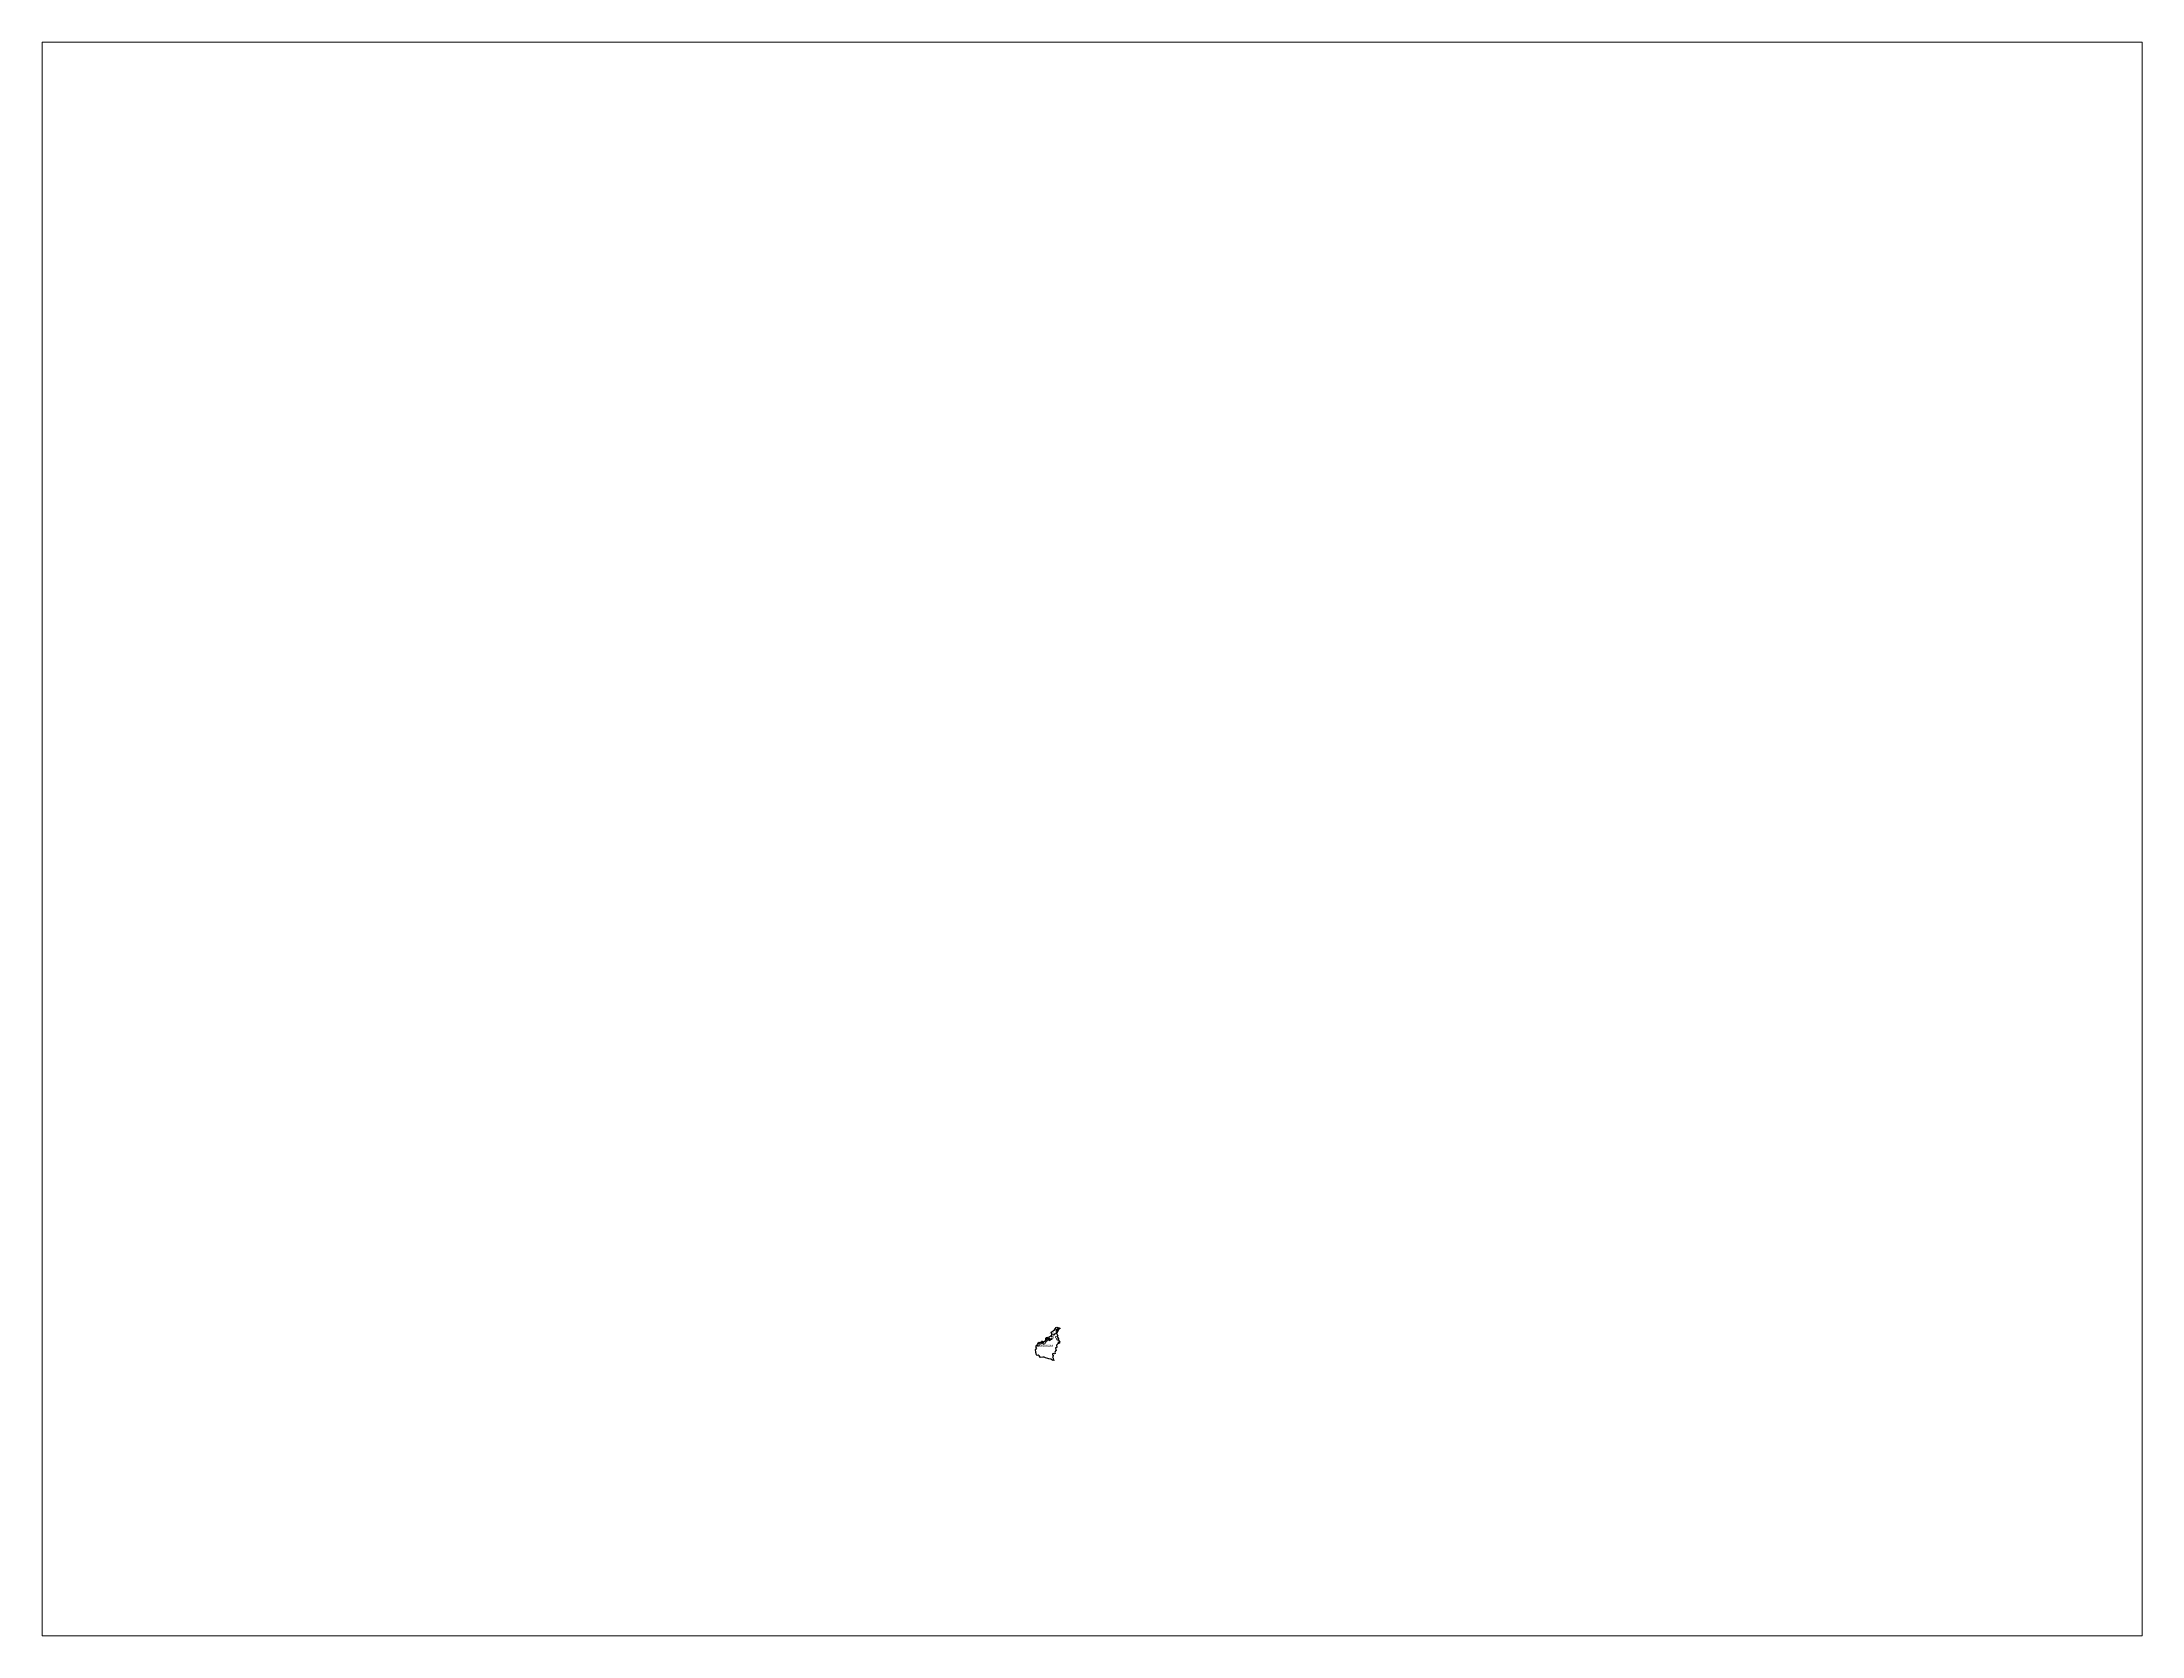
# Paper-space layout 'Layout1' of a CAD drawing. Header units: metres. Extents: x 26 to 231, y 20 to 176.
# The model-space entities are those that its viewports show. They can reach past a viewport. Long polylines and large blocks are cut down to what shows.
import ezdxf

# ---------------------------------------------------------------- set-up
doc = ezdxf.new("R2010")
doc.units = ezdxf.units.M
for name, color, linetype in [('MANGROOVES BUFFER ZONE', 120, 'Continuous'), ('village', 3, 'Continuous'), ('VILLAGE NAME', 250, 'Continuous')]:
    doc.layers.add(name, color=color, linetype=linetype)
doc.styles.get("Standard").update_dxf_attribs({"font": 'simplex.shx'})

msp = doc.modelspace()

# ---------------------------------------------------------------- hatches: boundary and pattern name
at = {"layer": 'MANGROOVES BUFFER ZONE'}
h = msp.add_hatch(dxfattribs=at)
h.set_pattern_fill('GRASS', color=256)
h.paths.add_polyline_path([(265410, 2154818), (265438, 2154875), (265455, 2154880), (265471, 2154876), (265488, 2154876), (265507, 2154873), (265510, 2154864), (265509, 2154832), (265493, 2154806), (265472, 2154754), (265441, 2154729), (265417, 2154725), (265396, 2154732), (265384, 2154739)], flags=0)
h.paths.add_polyline_path([(264790, 2154711), (264746, 2154677), (264743, 2154701)], flags=16)
h.paths.add_polyline_path([(265235, 2154459), (265239, 2154459), (265243, 2154459), (265243, 2154455), (265247, 2154455), (265247, 2154451), (265243, 2154451), (265243, 2154447), (265243, 2154443), (265239, 2154443), (265235, 2154440), (265227, 2154436), (265215, 2154428), (265211, 2154428), (265211, 2154424), (265207, 2154424), (265203, 2154424), (265203, 2154428), (265203, 2154432), (265203, 2154436), (265207, 2154440), (265219, 2154448), (265231, 2154456), (265235, 2154455)], flags=0)
h.paths.add_polyline_path([(264833, 2154770), (264861, 2154741), (264872, 2154707), (264873, 2154707), (264877, 2154707), (264877, 2154711), (264877, 2154715), (264877, 2154719), (264877, 2154719), (264879, 2154733), (264869, 2154752), (264833, 2154770)])
h.paths.add_polyline_path([(265202, 2154616), (265168, 2154687), (265161, 2154676), (265159, 2154645), (265162, 2154614), (265162, 2154591), (265146, 2154577), (265108, 2154572), (265086, 2154562), (265068, 2154548), (265058, 2154523), (265064, 2154492), (265085, 2154458), (265135, 2154410), (265133, 2154386), (265143, 2154346), (265168, 2154325), (265212, 2154318), (265244, 2154332), (265253, 2154347), (265285, 2154284), (265293, 2154255), (265302, 2154227), (265304, 2154212), (265270, 2154250), (265235, 2154257), (265216, 2154253), (265204, 2154235), (265197, 2154199), (265200, 2154164), (265195, 2154149), (265135, 2154081), (265136, 2154053), (265145, 2154019), (265143, 2154058), (265194, 2154116), (265251, 2154159), (265289, 2154162), (265321, 2154228), (265240, 2154377), (265259, 2154411), (265190, 2154507), (265180, 2154545), (265207, 2154586)])
h.paths.add_polyline_path([(265119, 2154757), (265125, 2154749), (265129, 2154761)])
h.paths.add_polyline_path([(264660, 2154493), (264645, 2154513), (264640, 2154513), (264602, 2154500), (264608, 2154499), (264656, 2154492)])
h.paths.add_polyline_path([(264745, 2154320), (264716, 2154359), (264712, 2154355), (264650, 2154364), (264611, 2154355), (264598, 2154348), (264588, 2154326), (264575, 2154306), (264547, 2154285), (264511, 2154228), (264508, 2154228), (264508, 2154224), (264504, 2154224), (264504, 2154220), (264500, 2154220), (264500, 2154216), (264496, 2154216), (264496, 2154212), (264496, 2154208), (264492, 2154208), (264492, 2154204), (264492, 2154200), (264492, 2154196), (264496, 2154196), (264496, 2154192), (264496, 2154188), (264496, 2154184), (264492, 2154180), (264488, 2154180), (264480, 2154172), (264459, 2154157), (264456, 2154157), (264455, 2154153), (264451, 2154153), (264448, 2154153), (264447, 2154149), (264443, 2154149), (264440, 2154149), (264436, 2154149), (264432, 2154149), (264431, 2154145), (264428, 2154145), (264420, 2154141), (264411, 2154134), (264407, 2154130), (264403, 2154130), (264403, 2154126), (264399, 2154126), (264399, 2154114), (264387, 2154114), (264387, 2154118), (264383, 2154118), (264384, 2154130), (264388, 2154130), (264388, 2154138), (264392, 2154138), (264392, 2154146), (264388, 2154150), (264388, 2154154), (264384, 2154158), (264380, 2154158), (264380, 2154146), (264384, 2154146), (264384, 2154138), (264380, 2154138), (264380, 2154134), (264376, 2154134), (264376, 2154130), (264372, 2154134), (264368, 2154134), (264368, 2154138), (264360, 2154146), (264356, 2154154), (264352, 2154162), (264348, 2154170), (264336, 2154171), (264337, 2154175), (264314, 2154175), (264301, 2154175), (264301, 2154171), (264289, 2154171), (264289, 2154167), (264285, 2154167), (264269, 2154160), (264249, 2154152), (264249, 2154148), (264217, 2154137), (264205, 2154129), (264193, 2154125), (264189, 2154121), (264185, 2154113), (264180, 2154109), (264176, 2154101), (264172, 2154097), (264156, 2154082), (264152, 2154078), (264148, 2154074), (264144, 2154070), (264096, 2154023), (264096, 2154019), (264092, 2154019), (264084, 2154015), (264080, 2154015), (264048, 2154052), (264045, 2154056), (264037, 2154052), (264019, 2154052), (263981, 2154007), (263981, 2153975), (263993, 2153982), (264028, 2154000), (264034, 2154003), (264050, 2153983), (264075, 2153972), (264119, 2153980), (264148, 2154006), (264172, 2154036), (264184, 2154058), (264211, 2154078), (264253, 2154103), (264306, 2154131), (264324, 2154138), (264358, 2154100), (264377, 2154080), (264402, 2154076), (264436, 2154085), (264473, 2154121), (264503, 2154139), (264535, 2154158), (264544, 2154181), (264549, 2154206), (264586, 2154234), (264594, 2154260), (264624, 2154276), (264638, 2154297), (264646, 2154318), (264700, 2154308), (264738, 2154316)])
h.paths.add_polyline_path([(264745, 2154375), (264745, 2154375), (264745, 2154375)])
h.paths.add_polyline_path([(264888, 2154661), (264897, 2154633), (264869, 2154636), (264827, 2154599), (264858, 2154611), (264893, 2154628), (264921, 2154656), (264942, 2154687), (264959, 2154757), (264961, 2154769), (264962, 2154774), (264939, 2154777), (264945, 2154754), (264922, 2154713), (264900, 2154675)])
h.paths.add_polyline_path([(264795, 2154571), (264752, 2154552), (264742, 2154543), (264720, 2154527), (264723, 2154507), (264731, 2154510), (264777, 2154534)])
h.paths.add_polyline_path([(264883, 2154820), (264880, 2154818), (264883, 2154814)])
h.paths.add_polyline_path([(265256, 2154415), (265237, 2154442), (265239, 2154443), (265243, 2154443), (265243, 2154447), (265243, 2154451), (265247, 2154451), (265247, 2154455), (265243, 2154455), (265243, 2154459), (265239, 2154459), (265235, 2154459), (265235, 2154455), (265231, 2154456), (265228, 2154454), (265190, 2154507), (265180, 2154545), (265193, 2154564), (265185, 2154560), (265181, 2154560), (265181, 2154556), (265177, 2154556), (265157, 2154548), (265129, 2154537), (265125, 2154533), (265121, 2154533), (265117, 2154529), (265113, 2154529), (265105, 2154525), (265097, 2154525), (265097, 2154509), (265101, 2154509), (265101, 2154505), (265109, 2154497), (265116, 2154485), (265120, 2154485), (265120, 2154481), (265159, 2154437), (265167, 2154429), (265171, 2154421), (265175, 2154421), (265175, 2154417), (265187, 2154416), (265187, 2154420), (265191, 2154420), (265195, 2154424), (265199, 2154424), (265199, 2154420), (265195, 2154420), (265195, 2154412), (265191, 2154412), (265187, 2154408), (265183, 2154405), (265179, 2154405), (265179, 2154397), (265175, 2154397), (265175, 2154393), (265179, 2154389), (265179, 2154385), (265182, 2154385), (265182, 2154381), (265186, 2154381), (265186, 2154377), (265190, 2154377), (265190, 2154373), (265206, 2154372), (265210, 2154376), (265210, 2154380), (265214, 2154384), (265214, 2154396), (265218, 2154396), (265219, 2154400), (265222, 2154400), (265227, 2154404), (265231, 2154408), (265235, 2154408), (265235, 2154412), (265243, 2154412), (265243, 2154416)])
h.paths.add_polyline_path([(265205, 2154584), (265207, 2154586), (265205, 2154595)])
h.paths.add_polyline_path([(265242, 2154152), (265251, 2154159), (265254, 2154159), (265251, 2154185), (265247, 2154189), (265247, 2154205), (265243, 2154209), (265240, 2154209), (265235, 2154205), (265235, 2154185), (265239, 2154173), (265239, 2154165)])
h = msp.add_hatch(dxfattribs=at)
h.set_pattern_fill('GRASS', color=256)
h.paths.add_polyline_path([(264196, 2154181), (264162, 2154221), (264085, 2154165), (264098, 2154132), (264115, 2154149), (264150, 2154166), (264195, 2154181)])
h.paths.add_polyline_path([(264058, 2154082), (264021, 2154055), (264019, 2154052), (264037, 2154052), (264045, 2154056), (264049, 2154051), (264058, 2154082)])
h.paths.add_polyline_path([(264438, 2154272), (264422, 2154265), (264403, 2154232), (264385, 2154197), (264368, 2154186), (264336, 2154187), (264314, 2154205), (264290, 2154223), (264301, 2154235), (264314, 2154241), (264322, 2154237), (264324, 2154277), (264216, 2154193), (264231, 2154202), (264257, 2154212), (264280, 2154212), (264283, 2154215), (264300, 2154199), (264314, 2154175), (264337, 2154175), (264336, 2154171), (264348, 2154170), (264350, 2154167), (264369, 2154178), (264394, 2154196), (264415, 2154224), (264429, 2154255)])
h = msp.add_hatch(dxfattribs=at)
h.set_pattern_fill('GRASS', color=256)
h.paths.add_polyline_path([(264530, 2154389), (264529, 2154376), (264552, 2154363), (264551, 2154362), (264554, 2154362), (264554, 2154366), (264558, 2154366), (264562, 2154370), (264643, 2154440), (264651, 2154448), (264655, 2154452), (264659, 2154456), (264663, 2154456), (264663, 2154460), (264663, 2154464), (264663, 2154468), (264663, 2154472), (264663, 2154476), (264659, 2154476), (264655, 2154480), (264651, 2154480), (264647, 2154480), (264647, 2154476), (264643, 2154476), (264639, 2154476), (264635, 2154476), (264631, 2154476), (264631, 2154472), (264627, 2154472), (264615, 2154465), (264607, 2154457), (264603, 2154457), (264599, 2154457), (264599, 2154453), (264595, 2154453), (264571, 2154433), (264551, 2154414), (264551, 2154410), (264547, 2154410), (264547, 2154406), (264543, 2154406), (264531, 2154390)])
h = msp.add_hatch(dxfattribs=at)
h.set_pattern_fill('GRASS', color=256)
h.paths.add_polyline_path([(265067, 2154680), (265112, 2154719), (265125, 2154749), (265119, 2154757), (265129, 2154761), (265135, 2154773), (265138, 2154804), (265143, 2154834), (265212, 2154873), (265223, 2154880), (265230, 2154896), (265278, 2154963), (265342, 2154996), (265299, 2155049), (265239, 2155059), (265230, 2155051), (265219, 2155034), (265221, 2155014), (265230, 2154997), (265231, 2154973), (265191, 2154949), (265110, 2154927), (265060, 2154906), (265022, 2154893), (264988, 2154897), (264915, 2154844), (264916, 2154836), (264929, 2154832), (264947, 2154844), (264949, 2154867), (264963, 2154874), (264992, 2154868), (265011, 2154862), (265036, 2154868), (265058, 2154883), (265084, 2154904), (265115, 2154912), (265154, 2154922), (265195, 2154938), (265240, 2154963), (265265, 2154987), (265268, 2155005), (265280, 2155021), (265307, 2155017), (265314, 2155003), (265314, 2154985), (265257, 2154961), (265199, 2154930), (265147, 2154904), (265117, 2154887), (265097, 2154857), (265088, 2154825), (265091, 2154795), (265082, 2154775), (265057, 2154737), (265035, 2154726), (265029, 2154730), (265029, 2154729), (265029, 2154725), (265032, 2154725), (265032, 2154721), (265032, 2154717), (265028, 2154717), (265028, 2154713), (265024, 2154713), (265024, 2154709), (265024, 2154705), (265020, 2154705), (265016, 2154697), (265008, 2154681), (265004, 2154678), (265004, 2154674), (265000, 2154674), (264992, 2154654), (264988, 2154650), (264988, 2154646), (264984, 2154646), (264980, 2154642), (264967, 2154626), (264963, 2154623), (264959, 2154619), (264939, 2154603), (264935, 2154599), (264931, 2154595), (264927, 2154591), (264911, 2154580), (264907, 2154576), (264903, 2154576), (264903, 2154572), (264899, 2154572), (264895, 2154568), (264891, 2154568), (264891, 2154564), (264887, 2154564), (264883, 2154564), (264879, 2154564), (264875, 2154564), (264867, 2154564), (264863, 2154564), (264859, 2154564), (264855, 2154564), (264851, 2154565), (264847, 2154561), (264843, 2154561), (264843, 2154557), (264839, 2154557), (264831, 2154553), (264827, 2154553), (264827, 2154549), (264823, 2154549), (264823, 2154545), (264823, 2154541), (264823, 2154537), (264827, 2154537), (264827, 2154533), (264831, 2154533), (264835, 2154533), (264839, 2154533), (264847, 2154529), (264851, 2154529), (264855, 2154529), (264859, 2154533), (264863, 2154533), (264867, 2154532), (264871, 2154532), (264875, 2154532), (264875, 2154536), (264879, 2154536), (264883, 2154536), (264887, 2154536), (264891, 2154536), (264895, 2154536), (264898, 2154536), (264898, 2154532), (264902, 2154532), (264902, 2154528), (264906, 2154528), (264906, 2154524), (264910, 2154520), (264910, 2154516), (264914, 2154516), (264914, 2154512), (264918, 2154512), (264918, 2154508), (264922, 2154504), (264926, 2154500), (264926, 2154496), (264930, 2154496), (264930, 2154492), (264934, 2154492), (264941, 2154488), (264941, 2154484), (264945, 2154484), (264945, 2154480), (264949, 2154480), (264949, 2154476), (264945, 2154476), (264945, 2154472), (264941, 2154472), (264937, 2154472), (264937, 2154468), (264933, 2154468), (264925, 2154464), (264921, 2154460), (264917, 2154456), (264913, 2154456), (264893, 2154445), (264877, 2154437), (264873, 2154433), (264869, 2154433), (264865, 2154433), (264865, 2154429), (264861, 2154429), (264857, 2154429), (264853, 2154429), (264849, 2154429), (264845, 2154429), (264841, 2154429), (264837, 2154426), (264833, 2154426), (264829, 2154426), (264829, 2154422), (264825, 2154422), (264821, 2154422), (264817, 2154418), (264813, 2154414), (264809, 2154414), (264809, 2154410), (264805, 2154410), (264805, 2154406), (264801, 2154406), (264801, 2154402), (264797, 2154402), (264793, 2154402), (264789, 2154398), (264785, 2154399), (264781, 2154399), (264777, 2154399), (264777, 2154395), (264773, 2154395), (264769, 2154391), (264765, 2154391), (264745, 2154375), (264754, 2154324), (264788, 2154343), (264822, 2154375), (264882, 2154392), (264960, 2154421), (264982, 2154445), (264990, 2154471), (264990, 2154498), (264970, 2154530), (264951, 2154545), (265007, 2154595), (265038, 2154633)])

# ---------------------------------------------------------------- linework, layer by layer
at = {"color": 3, "flags": 128}
msp.add_lwpolyline([(265167, 2155070), (265299, 2155049)], dxfattribs=at)
at = {"layer": 'MANGROOVES BUFFER ZONE', "const_width": 1}
for points in [[(263981, 2153975), (263993, 2153982), (264028, 2154000), (264034, 2154003), (264050, 2153983), (264075, 2153972), (264119, 2153980), (264148, 2154006), (264172, 2154036), (264184, 2154058), (264211, 2154078), (264253, 2154103), (264306, 2154131), (264324, 2154138), (264358, 2154100), (264377, 2154080), (264402, 2154076), (264436, 2154085), (264473, 2154121), (264503, 2154139), (264535, 2154158), (264544, 2154181), (264549, 2154206), (264586, 2154234), (264594, 2154260), (264624, 2154276), (264638, 2154297), (264646, 2154318), (264700, 2154308), (264738, 2154316), (264745, 2154320)], [(264716, 2154359), (264712, 2154355), (264650, 2154364), (264611, 2154355), (264598, 2154348), (264588, 2154326), (264575, 2154306), (264547, 2154285), (264511, 2154228), (264508, 2154228), (264508, 2154224), (264504, 2154224), (264504, 2154220), (264500, 2154220), (264500, 2154216), (264496, 2154216), (264496, 2154212), (264496, 2154208), (264492, 2154208), (264492, 2154204), (264492, 2154200), (264492, 2154196), (264496, 2154196), (264496, 2154192), (264496, 2154188), (264496, 2154184), (264492, 2154180), (264488, 2154180), (264480, 2154172), (264459, 2154157), (264456, 2154157), (264455, 2154153), (264451, 2154153), (264448, 2154153), (264447, 2154149), (264443, 2154149), (264440, 2154149), (264436, 2154149), (264432, 2154149), (264431, 2154145), (264428, 2154145), (264420, 2154141), (264411, 2154134), (264407, 2154130), (264403, 2154130), (264403, 2154126), (264399, 2154126), (264399, 2154114), (264387, 2154114), (264387, 2154118), (264383, 2154118), (264384, 2154130), (264388, 2154130), (264388, 2154138), (264392, 2154138), (264392, 2154146), (264388, 2154150), (264388, 2154154), (264384, 2154158), (264380, 2154158), (264380, 2154146), (264384, 2154146), (264384, 2154138), (264380, 2154138), (264380, 2154134), (264376, 2154134), (264376, 2154130), (264372, 2154134), (264368, 2154134), (264368, 2154138), (264360, 2154146), (264356, 2154154), (264352, 2154162), (264348, 2154170), (264336, 2154171), (264337, 2154175), (264314, 2154175), (264301, 2154175), (264301, 2154171), (264289, 2154171), (264289, 2154167), (264285, 2154167), (264269, 2154160), (264249, 2154152), (264249, 2154148), (264217, 2154137), (264205, 2154129), (264193, 2154125), (264189, 2154121), (264185, 2154113), (264180, 2154109), (264176, 2154101), (264172, 2154097), (264156, 2154082), (264152, 2154078), (264148, 2154074), (264144, 2154070), (264096, 2154023), (264096, 2154019), (264092, 2154019), (264084, 2154015), (264080, 2154015), (264048, 2154052), (264045, 2154056), (264037, 2154052), (264019, 2154052)], [(264019, 2154052), (264037, 2154052), (264045, 2154056), (264049, 2154051), (264058, 2154082), (264058, 2154082)], [(264098, 2154132), (264115, 2154149), (264150, 2154166), (264195, 2154181), (264231, 2154202), (264257, 2154212), (264280, 2154212), (264283, 2154215), (264300, 2154199), (264314, 2154175), (264337, 2154175), (264336, 2154171), (264348, 2154170), (264350, 2154167), (264369, 2154178), (264394, 2154196), (264415, 2154224), (264429, 2154255), (264438, 2154272)], [(264320, 2154200), (264314, 2154205), (264290, 2154223), (264301, 2154235), (264314, 2154241), (264322, 2154237)], [(264422, 2154265), (264403, 2154232), (264385, 2154197), (264368, 2154186), (264336, 2154187), (264333, 2154190)], [(264663, 2154459), (264663, 2154460), (264663, 2154464), (264663, 2154468), (264663, 2154472), (264663, 2154476), (264659, 2154476), (264655, 2154480), (264651, 2154480), (264647, 2154480), (264647, 2154476), (264643, 2154476), (264639, 2154476), (264635, 2154476), (264631, 2154476), (264631, 2154472), (264627, 2154472), (264615, 2154465), (264607, 2154457), (264603, 2154457), (264599, 2154457), (264599, 2154453), (264595, 2154453), (264571, 2154433), (264551, 2154414), (264551, 2154410), (264547, 2154410), (264547, 2154406), (264543, 2154406), (264531, 2154390), (264530, 2154389)], [(264551, 2154362), (264554, 2154362), (264554, 2154366), (264558, 2154366), (264562, 2154370), (264643, 2154440), (264651, 2154448), (264655, 2154452), (264659, 2154456), (264661, 2154456)], [(264602, 2154500), (264608, 2154499), (264656, 2154492), (264660, 2154493)], [(264645, 2154513), (264640, 2154513)], [(264752, 2154552), (264742, 2154543), (264720, 2154527)], [(264723, 2154507), (264731, 2154510), (264777, 2154534), (264796, 2154572)], [(264915, 2154844), (264916, 2154836), (264929, 2154832), (264947, 2154844), (264949, 2154867), (264963, 2154874), (264992, 2154868), (265011, 2154862), (265036, 2154868), (265058, 2154883), (265084, 2154904), (265115, 2154912), (265154, 2154922), (265195, 2154938), (265240, 2154963), (265265, 2154987), (265268, 2155005), (265280, 2155021), (265307, 2155017), (265314, 2155003), (265314, 2154985), (265257, 2154961), (265199, 2154930), (265147, 2154904), (265117, 2154887), (265097, 2154857), (265088, 2154825), (265091, 2154795), (265082, 2154775), (265057, 2154737), (265035, 2154726), (265029, 2154730), (265029, 2154729), (265029, 2154725), (265032, 2154725), (265032, 2154721), (265032, 2154717), (265028, 2154717), (265028, 2154713), (265024, 2154713), (265024, 2154709), (265024, 2154705), (265020, 2154705), (265016, 2154697), (265008, 2154681), (265004, 2154678), (265004, 2154674), (265000, 2154674), (264992, 2154654), (264988, 2154650), (264988, 2154646), (264984, 2154646), (264980, 2154642), (264967, 2154626), (264963, 2154623), (264959, 2154619), (264939, 2154603), (264935, 2154599), (264931, 2154595), (264927, 2154591), (264911, 2154580), (264907, 2154576), (264903, 2154576), (264903, 2154572), (264899, 2154572), (264895, 2154568), (264891, 2154568), (264891, 2154564), (264887, 2154564), (264883, 2154564), (264879, 2154564), (264875, 2154564), (264867, 2154564), (264863, 2154564), (264859, 2154564), (264855, 2154564), (264851, 2154565), (264847, 2154561), (264843, 2154561), (264843, 2154557), (264839, 2154557), (264831, 2154553), (264827, 2154553), (264827, 2154549), (264823, 2154549), (264823, 2154545), (264823, 2154541), (264823, 2154537), (264827, 2154537), (264827, 2154533), (264831, 2154533), (264835, 2154533), (264839, 2154533), (264847, 2154529), (264851, 2154529), (264855, 2154529), (264859, 2154533), (264863, 2154533), (264867, 2154532), (264871, 2154532), (264875, 2154532), (264875, 2154536), (264879, 2154536), (264883, 2154536), (264887, 2154536), (264891, 2154536), (264895, 2154536), (264898, 2154536), (264898, 2154532), (264902, 2154532), (264902, 2154528), (264906, 2154528), (264906, 2154524), (264910, 2154520), (264910, 2154516), (264914, 2154516), (264914, 2154512), (264918, 2154512), (264918, 2154508), (264922, 2154504), (264926, 2154500), (264926, 2154496), (264930, 2154496), (264930, 2154492), (264934, 2154492), (264941, 2154488), (264941, 2154484), (264945, 2154484), (264945, 2154480), (264949, 2154480), (264949, 2154476), (264945, 2154476), (264945, 2154472), (264941, 2154472), (264937, 2154472), (264937, 2154468), (264933, 2154468), (264925, 2154464), (264921, 2154460), (264917, 2154456), (264913, 2154456), (264893, 2154445), (264877, 2154437), (264873, 2154433), (264869, 2154433), (264865, 2154433), (264865, 2154429), (264861, 2154429), (264857, 2154429), (264853, 2154429), (264849, 2154429), (264845, 2154429), (264841, 2154429), (264837, 2154426), (264833, 2154426), (264829, 2154426), (264829, 2154422), (264825, 2154422), (264821, 2154422), (264817, 2154418), (264813, 2154414), (264809, 2154414), (264809, 2154410), (264805, 2154410), (264805, 2154406), (264801, 2154406), (264801, 2154402), (264797, 2154402), (264793, 2154402), (264789, 2154398), (264785, 2154399), (264781, 2154399), (264777, 2154399), (264777, 2154395), (264773, 2154395), (264769, 2154391), (264765, 2154391), (264745, 2154375)], [(264754, 2154324), (264788, 2154343), (264822, 2154375), (264882, 2154392), (264960, 2154421), (264982, 2154445), (264990, 2154471), (264990, 2154498), (264970, 2154530), (264951, 2154545), (265007, 2154595), (265038, 2154633), (265067, 2154680), (265112, 2154719), (265125, 2154749)], [(264827, 2154599), (264858, 2154611), (264893, 2154628), (264921, 2154656), (264942, 2154687), (264959, 2154757), (264961, 2154769), (264962, 2154774), (264939, 2154777), (264945, 2154754), (264922, 2154713), (264900, 2154675), (264888, 2154661)], [(264872, 2154707), (264873, 2154707), (264877, 2154707), (264877, 2154711), (264877, 2154715), (264877, 2154719), (264877, 2154719), (264879, 2154733), (264869, 2154752), (264833, 2154770), (264833, 2154770)], [(264880, 2154818), (264883, 2154814), (264883, 2154820)], [(265239, 2155059), (265230, 2155051), (265219, 2155034), (265221, 2155014), (265230, 2154997), (265231, 2154973), (265191, 2154949), (265110, 2154927), (265060, 2154906), (265022, 2154893), (264988, 2154897)], [(265168, 2154687), (265161, 2154676), (265159, 2154645), (265162, 2154614), (265162, 2154591), (265146, 2154577), (265108, 2154572), (265086, 2154562), (265068, 2154548), (265058, 2154523), (265064, 2154492), (265085, 2154458), (265135, 2154410), (265133, 2154386), (265143, 2154346), (265168, 2154325), (265212, 2154318), (265244, 2154332), (265253, 2154347), (265285, 2154284), (265293, 2154255), (265302, 2154227), (265304, 2154212), (265270, 2154250), (265235, 2154257), (265216, 2154253), (265204, 2154235), (265197, 2154199), (265200, 2154164), (265195, 2154149), (265135, 2154081), (265136, 2154053), (265145, 2154019)], [(265256, 2154415), (265251, 2154415), (265247, 2154416), (265243, 2154416), (265243, 2154412), (265239, 2154412), (265235, 2154412), (265235, 2154408), (265231, 2154408), (265227, 2154404), (265222, 2154400), (265219, 2154400), (265218, 2154396), (265214, 2154396), (265214, 2154392), (265214, 2154388), (265214, 2154384), (265210, 2154380), (265210, 2154376), (265206, 2154372), (265202, 2154372), (265198, 2154372), (265194, 2154373), (265190, 2154373), (265190, 2154377), (265186, 2154377), (265186, 2154381), (265182, 2154381), (265182, 2154385), (265179, 2154385), (265179, 2154389), (265175, 2154393), (265175, 2154397), (265179, 2154397), (265179, 2154401), (265179, 2154405), (265183, 2154405), (265187, 2154408), (265191, 2154412), (265195, 2154412), (265195, 2154416), (265195, 2154420), (265199, 2154420), (265199, 2154424), (265195, 2154424), (265191, 2154420), (265187, 2154420), (265187, 2154416), (265183, 2154416), (265179, 2154417), (265175, 2154417), (265175, 2154421), (265171, 2154421), (265167, 2154429), (265159, 2154437), (265120, 2154481), (265120, 2154485), (265116, 2154485), (265109, 2154497), (265101, 2154505), (265101, 2154509), (265097, 2154509), (265097, 2154513), (265097, 2154517), (265097, 2154521), (265097, 2154525), (265101, 2154525), (265105, 2154525), (265113, 2154529), (265117, 2154529), (265121, 2154533), (265125, 2154533), (265129, 2154537), (265157, 2154548), (265177, 2154556), (265181, 2154556), (265181, 2154560), (265185, 2154560), (265193, 2154564)], [(265129, 2154761), (265135, 2154773), (265138, 2154804), (265143, 2154834), (265212, 2154873), (265223, 2154880)], [(265237, 2154442), (265235, 2154440), (265227, 2154436), (265215, 2154428), (265211, 2154428), (265211, 2154424), (265207, 2154424), (265203, 2154424), (265203, 2154428), (265203, 2154432), (265203, 2154436), (265207, 2154440), (265219, 2154448), (265228, 2154454)], [(265242, 2154152), (265239, 2154165), (265239, 2154173), (265235, 2154185), (265235, 2154193), (265235, 2154197), (265235, 2154201), (265235, 2154205), (265240, 2154209), (265243, 2154209), (265247, 2154205), (265247, 2154201), (265247, 2154197), (265247, 2154189), (265251, 2154185), (265254, 2154159)]]:
    msp.add_lwpolyline(points, dxfattribs=at)
at = {"layer": 'village', "color": 3}
for points in [[(265342, 2154996, 0), (265278, 2154963, 0), (265230, 2154896, 0), (265177, 2154777, 0), (265119, 2154757, 0), (265163, 2154696, 0), (265202, 2154616, 0), (265207, 2154586, 0), (265180, 2154545, 0), (265190, 2154507, 0), (265259, 2154411, 0), (265240, 2154377, 0), (265321, 2154228, 0), (265289, 2154162, 0), (265251, 2154159, 0), (265194, 2154116, 0), (265143, 2154058, 0), (265151, 2153925, 0), (265093, 2153908, 0), (265097, 2153807, 0), (265116, 2153760, 0), (265091, 2153737, 0), (265045, 2153642, 0), (265058, 2153587, 0), (265035, 2153553, 0), (264989, 2153590, 0), (264921, 2153567, 0), (264919, 2153513, 0), (264959, 2153486, 0), (264960, 2153451, 0), (264905, 2153385, 0), (264942, 2153312, 0), (264965, 2153200, 0), (265007, 2153197, 0), (264960, 2153186, 0), (264911, 2153203, 0), (264824, 2153258, 0), (264702, 2153284, 0), (264645, 2153288, 0), (264521, 2153339, 0), (264448, 2153374, 0), (264364, 2153375, 0), (264221, 2153352, 0), (264147, 2153442, 0), (264094, 2153477, 0), (264035, 2153471, 0), (263995, 2153509, 0), (263956, 2153635, 0), (263961, 2153685, 0), (263948, 2153796, 0), (264013, 2153879, 0), (263981, 2153912, 0), (263981, 2154007, 0), (264021, 2154055, 0), (264104, 2154116, 0), (264085, 2154165, 0), (264162, 2154221, 0), (264198, 2154179, 0), (264324, 2154277, 0), (264319, 2154177, 0), (264414, 2154261, 0), (264463, 2154284, 0), (264502, 2154273, 0), (264552, 2154363, 0), (264529, 2154376, 0), (264533, 2154437, 0), (264552, 2154483, 0), (264644, 2154514, 0), (264673, 2154475, 0), (264653, 2154443, 0), (264757, 2154305, 0), (264718, 2154538, 0), (264797, 2154572, 0), (264869, 2154636, 0), (264897, 2154633, 0), (264861, 2154741, 0), (264825, 2154778, 0), (265030, 2154929, 0), (265124, 2155061, 0), (265167, 2155070, 0)], [(265299, 2155049, 0), (265342, 2154996, 0)]]:
    msp.add_polyline3d(points, dxfattribs=at)

# ---------------------------------------------------------------- texts
at = {"layer": 'VILLAGE NAME', "insert": (264147, 2154087), "char_height": 128.65, "attachment_point": 1}
msp.add_mtext_dynamic_manual_height_columns('{\\fCalibri|b0|i0|c0|p34;MUKKAM}', width=1041.2, gutter_width=643, heights=[0], dxfattribs=at)

psp = doc.layouts.get("Layout1")

# ---------------------------------------------------------------- viewports
at = {"layer": 'MANGROOVES BUFFER ZONE', "view_target_point": (370776.43, 310629.57)}
psp.add_viewport(center=(128.5, 97.5), size=(205.6, 156), view_center_point=(-103616.41, 1872210.48), view_height=90647.1334, dxfattribs=at)

doc.saveas('drawing.dxf')
